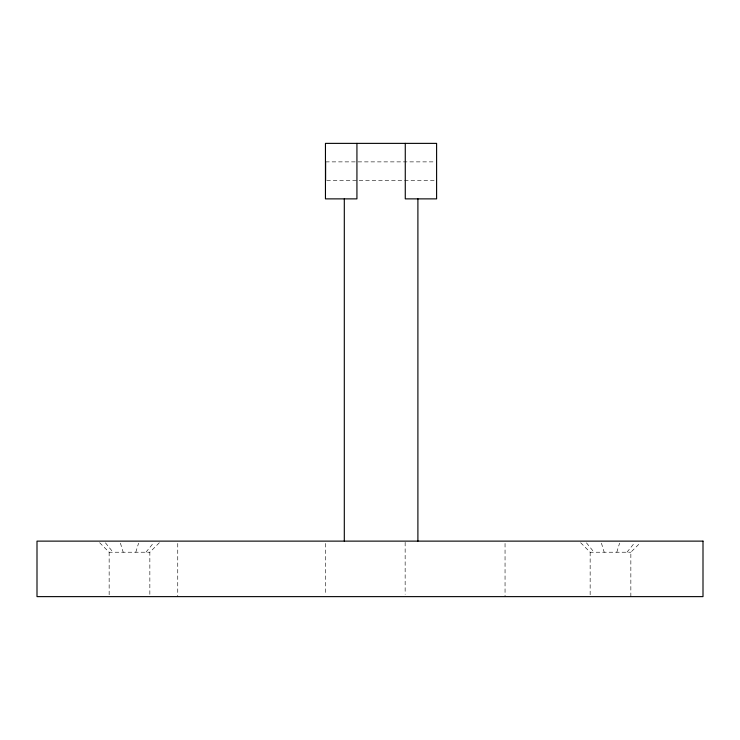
<?xml version="1.0" encoding="UTF-8"?>
<svg xmlns="http://www.w3.org/2000/svg" width="740" height="740" viewBox="0 0 740 740"><rect width="100%" height="100%" fill="white"/><g stroke="black" fill="none" stroke-linecap="round" stroke-linejoin="round"><path stroke-width="0.56" stroke-dasharray="3.7 2.78" d="M135.79 552.225L138.593 543.141M616.79 552.225L619.593 543.141M145.965 552.225L153.559 542.836M626.965 552.225L634.559 542.836M149.85 594.35L149.85 552.225L159.368 542.707M630.85 596.625L630.85 552.225L640.368 542.707M325.6 161.875L434.288 161.875M326.756 180.375L434.288 180.375M99.632 542.707L109.15 552.225L149.85 552.225M580.632 542.707L590.15 552.225L630.85 552.225M586.441 542.836L594.035 552.225M105.441 542.836L113.035 552.225M601.407 543.141L604.21 552.225M120.407 543.141L123.21 552.225M590.15 552.225L590.15 596.625M505.05 543.438L505.05 596.625M405.15 542.281L405.15 594.312M325.452 543.438L325.452 594.312M177.748 543.438L177.748 596.625M109.15 552.225L109.15 596.625"/><path stroke-width="1.11" d="M417.897 198.875L417.897 541.125M405.27 143.375L405.27 198.875L436.6 198.875L436.6 143.375L325.452 143.375L325.452 198.875L356.93 198.875L356.93 143.375M344.304 198.875L344.304 541.125M325.6 161.875L325.6 180.375M703 541.125L37 541.125L37 596.625L703 596.625L703 541.125"/></g></svg>
